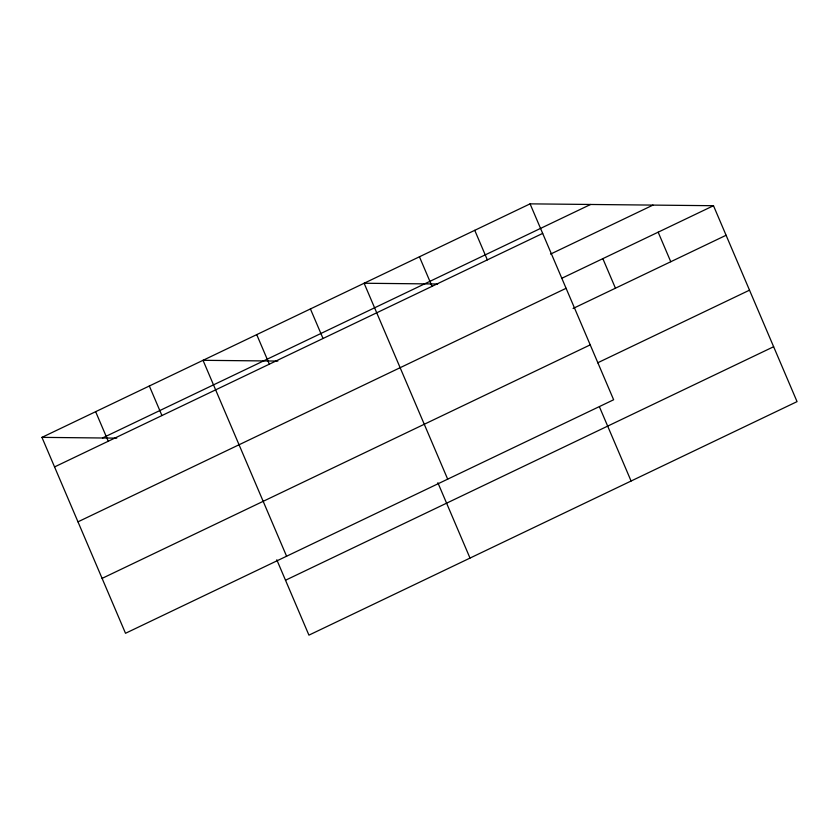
<?xml version="1.0" encoding="UTF-8"?>
<svg xmlns="http://www.w3.org/2000/svg" width="839" height="839" viewBox="0 0 839 839"><rect width="100%" height="100%" fill="white"/><g stroke="black" fill="none" stroke-linecap="round" stroke-linejoin="round"><path stroke-width="1.26" d="M530.07 203.856L613.634 399.763L125.514 633.288L41.95 437.371L530.07 203.856L713.486 205.712L797.05 401.629L308.93 635.144L276.786 559.791M102.473 437.989L590.604 204.464M54.556 466.924L542.676 233.41M550.562 254.091L652.962 205.104M561.648 278.359L713.486 205.712M77.975 521.827L566.094 288.301M573.079 308.469L726.092 235.266M102.096 578.386L590.226 344.871M597.672 362.805L749.51 290.168M285.512 580.242L773.631 346.727M437.633 284.002L364.116 283.246L447.68 479.163M277.845 361.074L203.028 360.309L286.592 556.226M41.95 437.371L116.768 438.136M658.164 232.183L670.77 261.737M602.842 258.643L615.448 288.197M599.455 406.873L631.085 481.02M474.748 230.316L487.354 259.87M419.437 256.786L432.033 286.34M437.864 482.729L470.008 558.082M310.42 308.941L323.025 338.484M256.724 334.625L269.329 364.178M149.342 386.003L161.937 415.546M95.646 411.687L108.252 441.241"/></g></svg>
